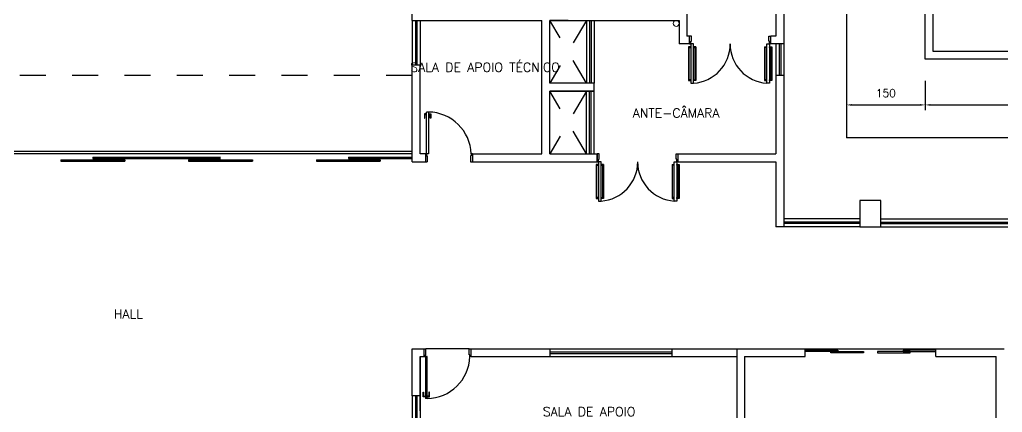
# Model space of a CAD drawing. Header units: millimetres. Extents: x -2485 to 3289, y -257 to 1952.
# Drawn here: x 11.854 to 15.61, y 52.267 to 53.766 of the extents above; entities that cross this region are included whole.
import ezdxf

# ---------------------------------------------------------------- set-up
doc = ezdxf.new("R2010")
doc.units = ezdxf.units.MM
doc.header["$LTSCALE"] = 0.3
doc.linetypes.add('CONTINUO', pattern=[0])
doc.linetypes.add('HIDDEN2', pattern=[0.1875, 0.125, -0.0625])
for name, color, linetype in [('AF', 4, 'Continuous'), ('PAREDE', 7, 'CONTINUO'), ('PILAR', 2, 'Continuous'), ('PROJEÇÃO', 11, 'HIDDEN2'), ('TEX', 11, 'Continuous'), ('TEXTO', 3, 'Continuous')]:
    doc.layers.add(name, color=color, linetype=linetype)
doc.layers.add('prumada', color=9, linetype='Continuous', lineweight=15)
doc.styles.add('ROMANS', font='romans.shx', dxfattribs={"height": 0.03})
doc.dimstyles.new('20', dxfattribs={"dimtxt": 0.03, "dimasz": 0.02, "dimexe": 0.02, "dimexo": 0.02, "dimgap": 0.03, "dimtad": 1, "dimdec": 3, "dimlfac": 100, "dimdsep": 46, "dimtxsty": 'ROMANS', "dimcen": 0.02, "dimclrd": 11, "dimclre": 11, "dimclrt": 3, "dimadec": 0, "dimazin": 0, "dimtfac": 3.333333, "dimtdec": 3, "dimtix": 1, "dimtmove": 2, "dimatfit": 3, "dimfxl": 0, "dimtolj": 1, "dimarcsym": 0})

# ---------------------------------------------------------------- blocks, each defined once
blk = doc.blocks.new('*D76')
at = {"layer": 'TEX', "color": 11, "lineweight": -2}
for p, q in [((15.0145, 53.5264), (15.0145, 53.4201)), ((15.3145, 53.5323), (15.3145, 53.4201)), ((15.0345, 53.4401), (15.2945, 53.4401))]:
    blk.add_line(p, q, dxfattribs=at)
at = {"layer": 'TEX', "color": 11}
for points in [[(15.0345, 53.4435), (15.0345, 53.4368), (15.0145, 53.4401)], [(15.2945, 53.4435), (15.2945, 53.4368), (15.3145, 53.4401)]]:
    blk.add_solid(points, dxfattribs=at)
at = {"layer": 'TEX', "color": 3, "insert": (15.1645, 53.4851), "char_height": 0.03, "attachment_point": 5, "style": 'ROMANS'}
blk.add_mtext('\\A1;150', dxfattribs=at)
blk = doc.blocks.new('*D77')
at = {"layer": 'TEX', "color": 11, "lineweight": -2}
for p, q in [((15.3145, 53.5323), (15.3145, 53.4201)), ((16.1745, 53.5264), (16.1745, 53.4201)), ((15.3345, 53.4401), (16.1545, 53.4401))]:
    blk.add_line(p, q, dxfattribs=at)
at = {"layer": 'TEX', "color": 11}
for points in [[(15.3345, 53.4435), (15.3345, 53.4368), (15.3145, 53.4401)], [(16.1545, 53.4435), (16.1545, 53.4368), (16.1745, 53.4401)]]:
    blk.add_solid(points, dxfattribs=at)
at = {"layer": 'TEX', "color": 3, "insert": (15.7445, 53.4851), "char_height": 0.03, "attachment_point": 5, "style": 'ROMANS'}
blk.add_mtext('\\A1;430', dxfattribs=at)

msp = doc.modelspace()

# ---------------------------------------------------------------- linework, layer by layer
at = {"layer": 'AF'}
for points in [[(15.31454, 54.275032), (16.17454, 54.275032), (16.17454, 53.615032), (15.31454, 53.615032), (15.31454, 54.275032)], [(15.34454, 54.245032), (15.34454, 53.645032), (16.14454, 53.645032), (16.14454, 54.245032), (15.34454, 54.245032)]]:
    msp.add_lwpolyline(points, dxfattribs=at)
at = {"layer": 'PAREDE'}
for p, q in [((15.01454, 55.868379), (15.01454, 53.315032)), ((14.74454, 55.631779), (14.74454, 53.703032)), ((14.77454, 55.637069), (14.77454, 53.673032)), ((13.35454, 53.763032), (13.35454, 53.908032)), ((14.40454, 53.793032), (14.40454, 53.703032)), ((13.35454, 53.763032), (13.85004, 53.763032)), ((13.35454, 53.763032), (13.38454, 53.763032)), ((13.35454, 53.763032), (13.35454, 53.593032)), ((13.36654, 53.763032), (13.36654, 53.593032)), ((13.37254, 53.763032), (13.37254, 53.593032)), ((13.38454, 53.763032), (13.38454, 53.593032)), ((13.85004, 53.253032), (13.85004, 53.763032)), ((13.88004, 53.763032), (14.37454, 53.763032)), ((13.88004, 53.523032), (13.88004, 53.763032)), ((13.95054, 53.763032), (13.88004, 53.763032)), ((14.02004, 53.763032), (14.02004, 53.523032)), ((14.03204, 53.763032), (14.03204, 53.523032)), ((14.03804, 53.763032), (14.03804, 53.523032)), ((14.05004, 53.763032), (14.05004, 53.523032)), ((14.37454, 53.763032), (14.37454, 53.673032)), ((14.41454, 53.673032), (14.37454, 53.673032)), ((14.41454, 53.703032), (14.40454, 53.703032)), ((14.41454, 53.673032), (14.41454, 53.703032)), ((14.42204, 53.703032), (14.41454, 53.703032)), ((14.41454, 53.673032), (14.41954, 53.673032)), ((14.41954, 53.673032), (14.41954, 53.683032)), ((14.41954, 53.683032), (14.42204, 53.683032)), ((14.41954, 53.673032), (14.41954, 53.523032)), ((14.42954, 53.673032), (14.41954, 53.673032)), ((14.42204, 53.683032), (14.42204, 53.703032)), ((14.42954, 53.523032), (14.42954, 53.673032)), ((14.70954, 53.523032), (14.70954, 53.673032)), ((14.70954, 53.673032), (14.71954, 53.673032)), ((14.71704, 53.683032), (14.71704, 53.703032)), ((14.71704, 53.703032), (14.72454, 53.703032)), ((14.71954, 53.683032), (14.71704, 53.683032)), ((14.71954, 53.673032), (14.71954, 53.683032)), ((14.72454, 53.673032), (14.71954, 53.673032)), ((14.71954, 53.673032), (14.71954, 53.523032)), ((14.74454, 53.703032), (14.72454, 53.703032)), ((14.72454, 53.673032), (14.72454, 53.703032)), ((14.77454, 53.673032), (14.72454, 53.673032)), ((14.74454, 53.673032), (14.74454, 53.553032)), ((14.75654, 53.673032), (14.75654, 53.553032)), ((14.76254, 53.673032), (14.76254, 53.553032)), ((14.77454, 53.673032), (14.77454, 53.553032)), ((14.41954, 53.662532), (14.41079, 53.662532)), ((14.41079, 53.662532), (14.41079, 53.533412)), ((14.412977, 53.536212), (14.412977, 53.659732)), ((14.412977, 53.659732), (14.41954, 53.659732)), ((14.41954, 53.659732), (14.41954, 53.662532)), ((14.43829, 53.662532), (14.42954, 53.662532)), ((14.42954, 53.659732), (14.436102, 53.659732)), ((14.436102, 53.536212), (14.436102, 53.659732)), ((14.43829, 53.662532), (14.43829, 53.533412)), ((14.70079, 53.662532), (14.70079, 53.533412)), ((14.70079, 53.662532), (14.70954, 53.662532)), ((14.702977, 53.536212), (14.702977, 53.659732)), ((14.70954, 53.659732), (14.702977, 53.659732)), ((14.71954, 53.662532), (14.72829, 53.662532)), ((14.71954, 53.659732), (14.71954, 53.662532)), ((14.726102, 53.659732), (14.71954, 53.659732)), ((14.726102, 53.536212), (14.726102, 53.659732)), ((14.72829, 53.662532), (14.72829, 53.533412)), ((14.74454, 53.643032), (14.74454, 53.587032)), ((13.35454, 53.223032), (13.35454, 53.593032)), ((13.35454, 53.593032), (13.38454, 53.593032)), ((13.38454, 53.253032), (13.38454, 53.593032)), ((14.05004, 53.523032), (13.88004, 53.523032)), ((14.05004, 53.493032), (14.05004, 53.523032)), ((14.41079, 53.533412), (14.41954, 53.533412)), ((14.41954, 53.536212), (14.412977, 53.536212)), ((14.41954, 53.533412), (14.41954, 53.536212)), ((14.41954, 53.523032), (14.42954, 53.523032)), ((14.42954, 53.533412), (14.42954, 53.536212)), ((14.42954, 53.536212), (14.436102, 53.536212)), ((14.43829, 53.533412), (14.42954, 53.533412)), ((14.70079, 53.533412), (14.70954, 53.533412)), ((14.70954, 53.536212), (14.702977, 53.536212)), ((14.70954, 53.533412), (14.70954, 53.536212)), ((14.71954, 53.523032), (14.70954, 53.523032)), ((14.71954, 53.533412), (14.71954, 53.536212)), ((14.71954, 53.536212), (14.726102, 53.536212)), ((14.72829, 53.533412), (14.71954, 53.533412)), ((14.74454, 53.553032), (14.74454, 53.253032)), ((14.77454, 53.553032), (14.74454, 53.553032)), ((14.77454, 53.553032), (14.77454, 52.975032)), ((13.88004, 53.253032), (13.88004, 53.493032)), ((14.05004, 53.493032), (13.88004, 53.493032)), ((13.88604, 53.493032), (14.05004, 53.493032)), ((14.02004, 53.253032), (14.02004, 53.493032)), ((14.03204, 53.253032), (14.03204, 53.493032)), ((14.03804, 53.253032), (14.03804, 53.493032)), ((14.05004, 53.253032), (14.05004, 53.493032)), ((13.40954, 53.40645), (13.40079, 53.40645)), ((13.40079, 53.40645), (13.40079, 53.38895)), ((13.40954, 53.253032), (13.40954, 53.413032)), ((13.41654, 53.413032), (13.40954, 53.413032)), ((13.41654, 53.413032), (13.41654, 53.253032)), ((13.41654, 53.40645), (13.42529, 53.40645)), ((13.42529, 53.40645), (13.42529, 53.38895)), ((13.40079, 53.38895), (13.402977, 53.38895)), ((13.402977, 53.38895), (13.402977, 53.40365)), ((13.402977, 53.40365), (13.40954, 53.40365)), ((13.423102, 53.40365), (13.41654, 53.40365)), ((13.423102, 53.38895), (13.423102, 53.40365)), ((13.42529, 53.38895), (13.423102, 53.38895)), ((22.32954, 53.315032), (15.01454, 53.315032)), ((11.38554, 53.263032), (13.35454, 53.263032)), ((13.35454, 53.253032), (11.72954, 53.253032)), ((12.011165, 53.231047), (12.011165, 53.225047)), ((12.011165, 53.231047), (12.255415, 53.231047)), ((12.011165, 53.225047), (12.255415, 53.225047)), ((12.13329, 53.241047), (12.62179, 53.241047)), ((12.13329, 53.241047), (12.13329, 53.235047)), ((12.13329, 53.241047), (12.13329, 53.235047)), ((12.13329, 53.235047), (12.62179, 53.235047)), ((12.255415, 53.231047), (12.255415, 53.225047)), ((12.37754, 53.241047), (12.37754, 53.235047)), ((12.499665, 53.231047), (12.499665, 53.225047)), ((12.499665, 53.231047), (12.743915, 53.231047)), ((12.499665, 53.225047), (12.743915, 53.225047)), ((12.743915, 53.231047), (12.743915, 53.225047)), ((12.988165, 53.231047), (12.988165, 53.225047)), ((12.988165, 53.231047), (13.232415, 53.231047)), ((12.988165, 53.225047), (13.232415, 53.225047)), ((13.11029, 53.241047), (13.35454, 53.241047)), ((13.11029, 53.241047), (13.11029, 53.235047)), ((13.11029, 53.241047), (13.11029, 53.235047)), ((13.11029, 53.235047), (13.35454, 53.235047)), ((13.232415, 53.231047), (13.232415, 53.225047)), ((13.35454, 53.223032), (13.40454, 53.223032)), ((13.40454, 53.253032), (13.38454, 53.253032)), ((13.40454, 53.253032), (13.40454, 53.223032)), ((13.40454, 53.253032), (13.40954, 53.253032)), ((13.40454, 53.223032), (13.41204, 53.223032)), ((13.41654, 53.253032), (13.40954, 53.253032)), ((13.40954, 53.253032), (13.40954, 53.246032)), ((13.40954, 53.246032), (13.41204, 53.246032)), ((13.41204, 53.246032), (13.41204, 53.223032)), ((13.57954, 53.246032), (13.57704, 53.246032)), ((13.57704, 53.246032), (13.57704, 53.223032)), ((13.57704, 53.223032), (13.58454, 53.223032)), ((13.58454, 53.253032), (13.57954, 53.253032)), ((13.57954, 53.253032), (13.57954, 53.246032)), ((13.58554, 53.253032), (13.85004, 53.253032)), ((13.58554, 53.223032), (13.58554, 53.253032)), ((13.58554, 53.223032), (14.06104, 53.223032)), ((13.88004, 53.253032), (14.06104, 53.253032)), ((13.93554, 53.223032), (13.95554, 53.223032)), ((14.06104, 53.253032), (14.06104, 53.223032)), ((14.06104, 53.223032), (14.06104, 53.253032)), ((14.06854, 53.253032), (14.06104, 53.253032)), ((14.06104, 53.223032), (14.06604, 53.223032)), ((14.06604, 53.223032), (14.06604, 53.233032)), ((14.06604, 53.233032), (14.06854, 53.233032)), ((14.06604, 53.223032), (14.06604, 53.073032)), ((14.07604, 53.223032), (14.06604, 53.223032)), ((14.06854, 53.233032), (14.06854, 53.253032)), ((14.07604, 53.073032), (14.07604, 53.223032)), ((14.35604, 53.073032), (14.35604, 53.223032)), ((14.35604, 53.223032), (14.36604, 53.223032)), ((14.36354, 53.233032), (14.36354, 53.253032)), ((14.36354, 53.253032), (14.37104, 53.253032)), ((14.36604, 53.233032), (14.36354, 53.233032)), ((14.36604, 53.223032), (14.36604, 53.233032)), ((14.37104, 53.223032), (14.36604, 53.223032)), ((14.36604, 53.223032), (14.36604, 53.073032)), ((14.37104, 53.253032), (14.74454, 53.253032)), ((14.37104, 53.223032), (14.37104, 53.253032)), ((14.37104, 53.223032), (14.74454, 53.223032)), ((14.74454, 53.223032), (14.74454, 52.975032)), ((14.06604, 53.212532), (14.05729, 53.212532)), ((14.05729, 53.212532), (14.05729, 53.083412)), ((14.059477, 53.086212), (14.059477, 53.209732)), ((14.059477, 53.209732), (14.06604, 53.209732)), ((14.06604, 53.209732), (14.06604, 53.212532)), ((14.08479, 53.212532), (14.07604, 53.212532)), ((14.07604, 53.209732), (14.082602, 53.209732)), ((14.082602, 53.086212), (14.082602, 53.209732)), ((14.08479, 53.212532), (14.08479, 53.083412)), ((14.34729, 53.212532), (14.34729, 53.083412)), ((14.34729, 53.212532), (14.35604, 53.212532)), ((14.349477, 53.086212), (14.349477, 53.209732)), ((14.35604, 53.209732), (14.349477, 53.209732)), ((14.36604, 53.212532), (14.37479, 53.212532)), ((14.36604, 53.209732), (14.36604, 53.212532)), ((14.372602, 53.209732), (14.36604, 53.209732)), ((14.372602, 53.086212), (14.372602, 53.209732)), ((14.37479, 53.212532), (14.37479, 53.083412)), ((14.05729, 53.083412), (14.06604, 53.083412)), ((14.06604, 53.086212), (14.059477, 53.086212)), ((14.06604, 53.083412), (14.06604, 53.086212)), ((14.06604, 53.073032), (14.07604, 53.073032)), ((14.07604, 53.083412), (14.07604, 53.086212)), ((14.07604, 53.086212), (14.082602, 53.086212)), ((14.08479, 53.083412), (14.07604, 53.083412)), ((14.34729, 53.083412), (14.35604, 53.083412)), ((14.35604, 53.086212), (14.349477, 53.086212)), ((14.35604, 53.083412), (14.35604, 53.086212)), ((14.36604, 53.073032), (14.35604, 53.073032)), ((14.36604, 53.083412), (14.36604, 53.086212)), ((14.36604, 53.086212), (14.372602, 53.086212)), ((14.37479, 53.083412), (14.36604, 53.083412)), ((15.06554, 53.005032), (14.77454, 53.005032)), ((15.14554, 53.005032), (16.80154, 53.005032)), ((14.77454, 52.975032), (14.74454, 52.975032)), ((15.06554, 52.993032), (14.77454, 52.993032)), ((15.06554, 52.987032), (14.77454, 52.987032)), ((15.06554, 52.975032), (14.77454, 52.975032)), ((15.14554, 52.993032), (16.80154, 52.993032)), ((15.14554, 52.987032), (16.80154, 52.987032)), ((15.14554, 52.975032), (16.80154, 52.975032)), ((13.35454, 52.329032), (13.35454, 52.509032)), ((13.35454, 52.509032), (13.39954, 52.509032)), ((13.38454, 52.509032), (13.39954, 52.509032)), ((13.39954, 52.479032), (13.39954, 52.509032)), ((13.39954, 52.509032), (13.40704, 52.509032)), ((13.57204, 52.509032), (13.40704, 52.509032)), ((13.40704, 52.486032), (13.40704, 52.509032)), ((13.57204, 52.486032), (13.57204, 52.509032)), ((13.57204, 52.509032), (13.57954, 52.509032)), ((13.57954, 52.509032), (13.88054, 52.509032)), ((13.57954, 52.479032), (13.57954, 52.509032)), ((13.57954, 52.509032), (13.624966, 52.509032)), ((13.88054, 52.509032), (13.88054, 52.479032)), ((13.88054, 52.509032), (14.34654, 52.509032)), ((14.34654, 52.509032), (14.85554, 52.509032)), ((14.34654, 52.509032), (14.34654, 52.479032)), ((14.59454, 52.509032), (14.59454, 51.879032)), ((14.85554, 52.479032), (14.85554, 52.509032)), ((14.85554, 52.509032), (15.35554, 52.509032)), ((15.35554, 52.479032), (15.35554, 52.509032)), ((15.35554, 52.509032), (15.61654, 52.509032)), ((13.38454, 52.479032), (13.384539, 52.329032)), ((13.38454, 52.272032), (13.38454, 52.479032)), ((13.38454, 52.479032), (13.39954, 52.479032)), ((13.38454, 52.479032), (13.38454, 52.334032)), ((13.38454, 52.479032), (13.38454, 52.346032)), ((13.38454, 52.479032), (13.38454, 52.319032)), ((13.38454, 52.479032), (13.39954, 52.479032)), ((13.39954, 52.479032), (13.40454, 52.479032)), ((13.40454, 52.479032), (13.40454, 52.486032)), ((13.40454, 52.486032), (13.40704, 52.486032)), ((13.40454, 52.479032), (13.40454, 52.319032)), ((13.41154, 52.479032), (13.40454, 52.479032)), ((13.41154, 52.319032), (13.41154, 52.479032)), ((13.57454, 52.486032), (13.57204, 52.486032)), ((13.57454, 52.479032), (13.57454, 52.486032)), ((13.57954, 52.479032), (13.57454, 52.479032)), ((13.57954, 52.479032), (13.88054, 52.479032)), ((13.57954, 52.479032), (13.61254, 52.479032)), ((13.88054, 52.497032), (14.34654, 52.497032)), ((13.88054, 52.491032), (14.34654, 52.491032)), ((13.88054, 52.479032), (14.34654, 52.479032)), ((14.34654, 52.479032), (14.59454, 52.479032)), ((14.59454, 52.479032), (14.59454, 51.879032)), ((14.62454, 52.479032), (14.85554, 52.479032)), ((14.62454, 52.479032), (14.62454, 51.517032)), ((14.85554, 52.504032), (14.98054, 52.504032)), ((14.85554, 52.499032), (14.85554, 52.504032)), ((14.98054, 52.499032), (14.85554, 52.499032)), ((14.953995, 52.499032), (15.078995, 52.499032)), ((14.953995, 52.494032), (14.953995, 52.499032)), ((15.078995, 52.494032), (14.953995, 52.494032)), ((14.98054, 52.504032), (14.98054, 52.499032)), ((15.078995, 52.499032), (15.078995, 52.494032)), ((15.257084, 52.499032), (15.132084, 52.499032)), ((15.132084, 52.499032), (15.132084, 52.494032)), ((15.132084, 52.494032), (15.257084, 52.494032)), ((15.35554, 52.504032), (15.23054, 52.504032)), ((15.23054, 52.504032), (15.23054, 52.499032)), ((15.23054, 52.499032), (15.35554, 52.499032)), ((15.257084, 52.494032), (15.257084, 52.499032)), ((15.35554, 52.499032), (15.35554, 52.504032)), ((15.35554, 52.479032), (15.58654, 52.479032)), ((15.58654, 51.517032), (15.58654, 52.479032)), ((13.354539, 52.329032), (13.35454, 52.029032)), ((13.38454, 52.329032), (13.35454, 52.329032)), ((13.366539, 52.329032), (13.36654, 52.029032)), ((13.372539, 52.329032), (13.37254, 52.029032)), ((13.384539, 52.329032), (13.38454, 52.029032)), ((13.39579, 52.325615), (13.39579, 52.343115)), ((13.39579, 52.343115), (13.397977, 52.343115)), ((13.40454, 52.325615), (13.39579, 52.325615)), ((13.397977, 52.343115), (13.397977, 52.328415)), ((13.397977, 52.328415), (13.40454, 52.328415)), ((13.41154, 52.319032), (13.40454, 52.319032)), ((13.418102, 52.328415), (13.41154, 52.328415)), ((13.41154, 52.325615), (13.42029, 52.325615)), ((13.42029, 52.343115), (13.418102, 52.343115)), ((13.418102, 52.343115), (13.418102, 52.328415)), ((13.42029, 52.325615), (13.42029, 52.343115))]:
    msp.add_line(p, q, dxfattribs=at)
for centre, radius, start, end in [((14.41954, 53.673032), 0.150333, 273.814075, 0), ((14.71954, 53.673032), 0.150333, 180, 266.185925), ((13.41451, 53.247937), 0.165108, 1.768629, 89.295658), ((14.06604, 53.223032), 0.150333, 273.814075, 0), ((14.36604, 53.223032), 0.150333, 180, 266.185925), ((13.40951, 52.484128), 0.165108, 270.704342, 358.231371)]:
    msp.add_arc(centre, radius, start, end, dxfattribs=at)
at = {"layer": 'PILAR'}
msp.add_lwpolyline([(15.06554, 52.975032), (15.14554, 52.975032), (15.14554, 53.075032), (15.06554, 53.075032)], close=True, dxfattribs=at)
msp.add_lwpolyline([(15.06554, 52.975032), (15.14554, 52.975032), (15.14554, 53.075032), (15.06554, 53.075032)], close=True, dxfattribs=at)
at = {"layer": 'PROJEÇÃO'}
for p, q in [((14.02004, 53.763032), (13.88004, 53.523032)), ((14.02004, 53.523032), (13.88004, 53.763032)), ((13.35454, 53.553032), (11.07054, 53.553032)), ((14.02004, 53.253032), (13.88004, 53.493032)), ((14.02004, 53.493032), (13.88004, 53.253032))]:
    msp.add_line(p, q, dxfattribs=at)
at = {"layer": 'prumada'}
msp.add_circle((14.36322, 53.751552), 0.01148, dxfattribs=at)

# ---------------------------------------------------------------- texts
at = {"layer": 'TEXTO', "char_height": 0.035, "attachment_point": 5, "style": 'ROMANS'}
for s, insert, width in [('SALA DE APOIO TÉCNICO', (13.632801, 53.583877), 0.59623537), ('ANTE-CÂMARA', (14.36294, 53.409057), 1), ('HALL', (12.269397, 52.641984), 1), ('SALA DE APOIO \\PADMINISTRATIVO', (14.030425, 52.240032), 1)]:
    msp.add_mtext(s, dxfattribs=dict(at, insert=insert, width=width))

# ---------------------------------------------------------------- dimensions: what is measured, and where the dimension line sits
at = {"layer": 'TEX'}
for base, p1, p2, text, picture, middle in [((15.31454, 53.440132), (15.01454, 53.546421), (15.31454, 53.552314), '150', '*D76', (15.16454, 53.485132)), ((16.17454, 53.440132), (15.31454, 53.552314), (16.17454, 53.546421), '430', '*D77', (15.74454, 53.485132))]:
    dim = msp.add_linear_dim(base=base, p1=p1, p2=p2, text=text, dimstyle='20', dxfattribs=at)
    dim.commit()
    dim.dimension.update_dxf_attribs({"geometry": picture, "text_midpoint": middle})

doc.saveas('drawing.dxf')
